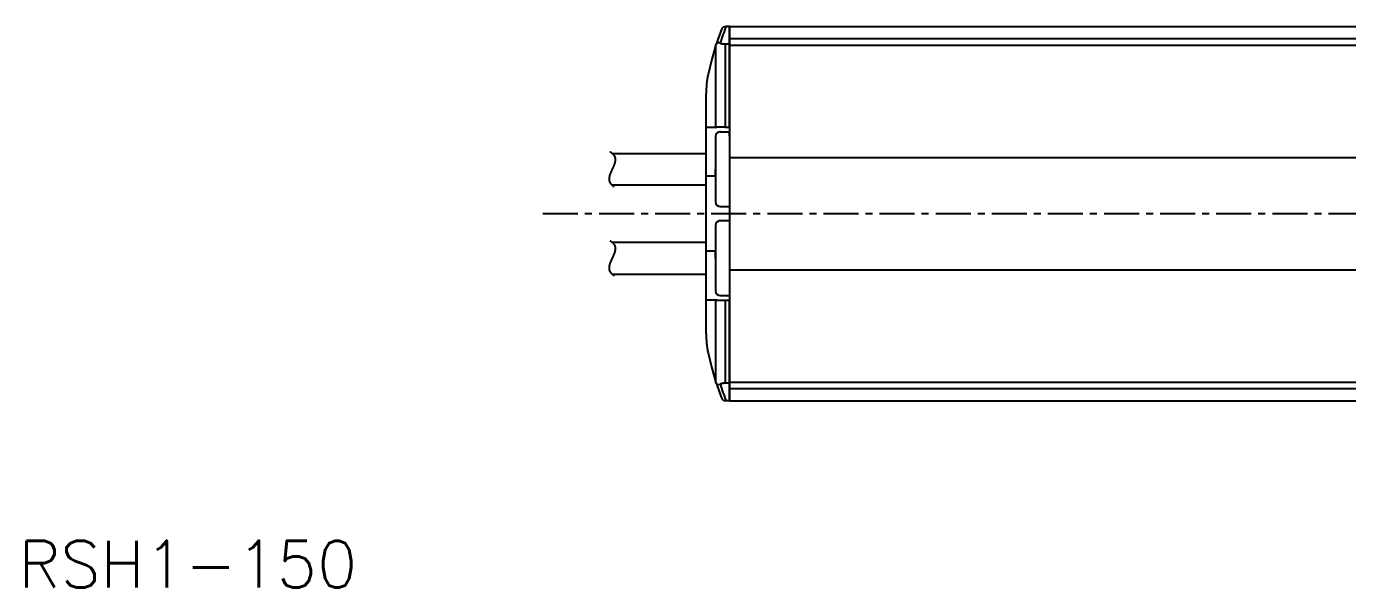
# Model space of a CAD drawing. Extents: x -211 to 403, y 109 to 503.
# Drawn here: x -187.9 to 94.6, y 109 to 228.9 of the extents above; entities that cross this region are included whole.
import ezdxf

# ---------------------------------------------------------------- set-up
doc = ezdxf.new("R2010")
doc.units = 0
doc.linetypes.add('CENTER', pattern=[12, 7.5, -1.5, 1.5, -1.5])
doc.linetypes.add('CONTINOUS', pattern=[0])
doc.layers.get('0').update_dxf_attribs({"linetype": 'CONTINUOUS'})
doc.layers.add('CENTER', color=1, linetype='CENTER')
doc.styles.get("Standard").update_dxf_attribs({"font": 'txt.shx', "height": 10})

msp = doc.modelspace()

# ---------------------------------------------------------------- linework, layer by layer
at = {"color": 7, "linetype": 'CONTINOUS'}
for p, q in [((-38.34, 228.86), (-38.29, 228.86)), ((-37.56, 228.86), (-38.29, 228.86)), ((-37.56, 228.86), (-37.56, 148.86)), ((-37.56, 228.86), (388.44, 228.86)), ((-37.56, 225.11), (-37.56, 228.86)), ((-37.56, 226.27), (388.44, 226.27)), ((-40.45, 224.95), (-40.41, 225.07)), ((-40.45, 207.36), (-40.45, 224.95)), ((-37.56, 225.11), (-38.5, 225.11)), ((-38.5, 225.11), (-38.5, 207.36)), ((-37.56, 207.36), (-37.56, 225.11)), ((-37.56, 224.86), (388.44, 224.86)), ((-42.56, 163.21), (-42.56, 214.52)), ((-42.56, 207.31), (-42.39, 207.36)), ((-42.39, 207.36), (-40.45, 207.36)), ((-40.56, 207.29), (-40.36, 207.36)), ((-38.5, 207.36), (-40.45, 207.36)), ((-39.56, 206.36), (-37.56, 206.36)), ((-38.5, 207.36), (-37.56, 207.36)), ((-37.56, 207.36), (-37.56, 206.38)), ((-37.56, 205.44), (-37.56, 206.38)), ((-37.56, 206.36), (-37.56, 190.36)), ((-40.56, 205.36), (-40.56, 191.36)), ((-37.56, 205.44), (-37.56, 204.92)), ((-62.64, 201.71), (-42.56, 201.71)), ((-37.56, 200.86), (388.44, 200.86)), ((-40.56, 196.86), (-40.56, 198.36)), ((-62.73, 195.01), (-42.56, 195.01)), ((-40.56, 196.86), (-42.56, 196.86)), ((-39.56, 190.36), (-37.56, 190.36)), ((-39.56, 187.36), (-37.56, 187.36)), ((-37.56, 187.36), (-37.56, 171.36)), ((-40.56, 186.36), (-40.56, 172.36)), ((-62.7, 182.76), (-42.56, 182.76)), ((-40.56, 180.86), (-42.56, 180.86)), ((-40.56, 179.36), (-40.56, 180.86)), ((-62.68, 175.96), (-42.56, 175.96)), ((-37.56, 176.86), (388.44, 176.86)), ((-37.56, 172.81), (-37.56, 172.29)), ((-42.39, 170.36), (-42.56, 170.42)), ((-40.45, 170.36), (-42.39, 170.36)), ((-40.36, 170.36), (-40.56, 170.44)), ((-40.45, 152.78), (-40.45, 170.36)), ((-40.45, 170.36), (-38.5, 170.36)), ((-39.56, 171.36), (-37.56, 171.36)), ((-38.5, 170.36), (-38.5, 152.62)), ((-38.5, 170.36), (-37.56, 170.36)), ((-37.56, 172.29), (-37.56, 171.35)), ((-37.56, 171.35), (-37.56, 170.36)), ((-37.56, 152.62), (-37.56, 170.36)), ((-40.41, 152.66), (-40.45, 152.78)), ((-37.56, 152.62), (-38.5, 152.62)), ((-37.56, 152.86), (388.44, 152.86)), ((-37.56, 148.86), (-37.56, 152.62)), ((-37.56, 151.46), (388.44, 151.46)), ((-38.29, 148.86), (-38.34, 148.86)), ((-37.56, 148.86), (-38.29, 148.86)), ((-37.56, 148.86), (388.44, 148.86))]:
    msp.add_line(p, q, dxfattribs=at)
for points in [[(-40.45, 224.95), (-41.36, 221.86), (-42.14, 218.59)], [(-39.57, 225.29), (-39.78, 225.34), (-40.08, 225.35), (-40.3, 225.24), (-40.41, 225.07)], [(-42.14, 159.14), (-41.36, 155.87), (-40.45, 152.78)], [(-40.41, 152.66), (-40.36, 152.56), (-40.21, 152.43), (-39.96, 152.37), (-39.57, 152.44)]]:
    msp.add_lwpolyline(points, dxfattribs=at)
for points in [[(-39.57, 225.29, 0), (-39.56, 225.29, 0), (-39.55, 225.28, 0), (-39.54, 225.28, 0), (-39.54, 225.28, 0), (-39.53, 225.28, 0), (-39.52, 225.27, 0), (-39.51, 225.27, 0), (-39.51, 225.27, 0), (-39.5, 225.27, 0), (-39.49, 225.26, 0), (-39.48, 225.26, 0), (-39.48, 225.26, 0), (-39.47, 225.26, 0), (-39.46, 225.25, 0), (-39.45, 225.25, 0), (-39.44, 225.25, 0), (-39.44, 225.25, 0), (-39.43, 225.24, 0), (-39.42, 225.24, 0), (-39.41, 225.24, 0), (-39.41, 225.24, 0), (-39.4, 225.23, 0), (-39.39, 225.23, 0), (-39.38, 225.23, 0), (-39.37, 225.23, 0), (-39.37, 225.22, 0), (-39.36, 225.22, 0), (-39.35, 225.22, 0), (-39.34, 225.22, 0), (-39.33, 225.22, 0), (-39.33, 225.22, 0), (-39.32, 225.21, 0), (-39.31, 225.21, 0), (-39.3, 225.21, 0), (-39.29, 225.21, 0), (-39.29, 225.21, 0), (-39.28, 225.2, 0), (-39.27, 225.2, 0), (-39.26, 225.2, 0), (-39.25, 225.2, 0), (-39.25, 225.19, 0), (-39.24, 225.19, 0), (-39.23, 225.19, 0), (-39.22, 225.19, 0), (-39.21, 225.19, 0), (-39.2, 225.19, 0), (-39.2, 225.18, 0), (-39.19, 225.18, 0), (-39.18, 225.18, 0), (-39.17, 225.18, 0), (-39.16, 225.18, 0), (-39.16, 225.18, 0), (-39.15, 225.17, 0), (-39.14, 225.17, 0), (-39.13, 225.17, 0), (-39.12, 225.17, 0), (-39.11, 225.17, 0), (-39.11, 225.17, 0), (-39.1, 225.16, 0), (-39.09, 225.16, 0), (-39.08, 225.16, 0), (-39.07, 225.16, 0), (-39.06, 225.16, 0), (-39.06, 225.16, 0), (-39.05, 225.16, 0), (-39.04, 225.15, 0), (-39.03, 225.15, 0), (-39.02, 225.15, 0), (-39.01, 225.15, 0), (-39, 225.15, 0), (-39, 225.15, 0), (-38.99, 225.15, 0), (-38.98, 225.15, 0), (-38.97, 225.14, 0), (-38.96, 225.14, 0), (-38.95, 225.14, 0), (-38.94, 225.14, 0), (-38.94, 225.14, 0), (-38.93, 225.14, 0), (-38.92, 225.14, 0), (-38.91, 225.14, 0), (-38.9, 225.13, 0), (-38.89, 225.13, 0), (-38.88, 225.13, 0), (-38.88, 225.13, 0), (-38.87, 225.13, 0), (-38.86, 225.13, 0), (-38.85, 225.13, 0), (-38.84, 225.13, 0), (-38.83, 225.13, 0), (-38.82, 225.13, 0), (-38.82, 225.13, 0), (-38.81, 225.13, 0), (-38.8, 225.12, 0), (-38.79, 225.12, 0), (-38.78, 225.12, 0), (-38.77, 225.12, 0), (-38.76, 225.12, 0), (-38.76, 225.12, 0), (-38.75, 225.12, 0), (-38.74, 225.12, 0), (-38.73, 225.12, 0), (-38.72, 225.12, 0), (-38.71, 225.12, 0), (-38.7, 225.12, 0), (-38.69, 225.12, 0), (-38.69, 225.12, 0), (-38.68, 225.12, 0), (-38.67, 225.12, 0), (-38.66, 225.12, 0), (-38.65, 225.12, 0), (-38.64, 225.12, 0), (-38.63, 225.11, 0), (-38.62, 225.11, 0), (-38.62, 225.11, 0), (-38.61, 225.11, 0), (-38.6, 225.11, 0), (-38.59, 225.11, 0), (-38.58, 225.11, 0), (-38.57, 225.11, 0), (-38.56, 225.11, 0), (-38.55, 225.11, 0), (-38.55, 225.11, 0), (-38.54, 225.11, 0), (-38.53, 225.11, 0), (-38.52, 225.11, 0), (-38.51, 225.11, 0), (-38.5, 225.11, 0)], [(-38.5, 152.62, 0), (-38.51, 152.62, 0), (-38.52, 152.62, 0), (-38.53, 152.62, 0), (-38.54, 152.62, 0), (-38.55, 152.62, 0), (-38.55, 152.62, 0), (-38.56, 152.62, 0), (-38.57, 152.62, 0), (-38.58, 152.62, 0), (-38.59, 152.62, 0), (-38.6, 152.62, 0), (-38.61, 152.62, 0), (-38.62, 152.62, 0), (-38.62, 152.62, 0), (-38.63, 152.62, 0), (-38.64, 152.62, 0), (-38.65, 152.61, 0), (-38.66, 152.61, 0), (-38.67, 152.61, 0), (-38.68, 152.61, 0), (-38.69, 152.61, 0), (-38.69, 152.61, 0), (-38.7, 152.61, 0), (-38.71, 152.61, 0), (-38.72, 152.61, 0), (-38.73, 152.61, 0), (-38.74, 152.61, 0), (-38.75, 152.61, 0), (-38.76, 152.61, 0), (-38.76, 152.61, 0), (-38.77, 152.61, 0), (-38.78, 152.61, 0), (-38.79, 152.6, 0), (-38.8, 152.6, 0), (-38.81, 152.6, 0), (-38.82, 152.6, 0), (-38.82, 152.6, 0), (-38.83, 152.6, 0), (-38.84, 152.6, 0), (-38.85, 152.6, 0), (-38.86, 152.6, 0), (-38.87, 152.6, 0), (-38.88, 152.6, 0), (-38.88, 152.6, 0), (-38.89, 152.59, 0), (-38.9, 152.59, 0), (-38.91, 152.59, 0), (-38.92, 152.59, 0), (-38.93, 152.59, 0), (-38.94, 152.59, 0), (-38.94, 152.59, 0), (-38.95, 152.59, 0), (-38.96, 152.59, 0), (-38.97, 152.59, 0), (-38.98, 152.58, 0), (-38.99, 152.58, 0), (-39, 152.58, 0), (-39, 152.58, 0), (-39.01, 152.58, 0), (-39.02, 152.58, 0), (-39.03, 152.58, 0), (-39.04, 152.57, 0), (-39.05, 152.57, 0), (-39.06, 152.57, 0), (-39.06, 152.57, 0), (-39.07, 152.57, 0), (-39.08, 152.57, 0), (-39.09, 152.57, 0), (-39.1, 152.56, 0), (-39.11, 152.56, 0), (-39.11, 152.56, 0), (-39.12, 152.56, 0), (-39.13, 152.56, 0), (-39.14, 152.56, 0), (-39.15, 152.56, 0), (-39.16, 152.55, 0), (-39.16, 152.55, 0), (-39.17, 152.55, 0), (-39.18, 152.55, 0), (-39.19, 152.55, 0), (-39.2, 152.54, 0), (-39.2, 152.54, 0), (-39.21, 152.54, 0), (-39.22, 152.54, 0), (-39.23, 152.54, 0), (-39.24, 152.54, 0), (-39.25, 152.53, 0), (-39.25, 152.53, 0), (-39.26, 152.53, 0), (-39.27, 152.53, 0), (-39.28, 152.53, 0), (-39.29, 152.53, 0), (-39.29, 152.52, 0), (-39.3, 152.52, 0), (-39.31, 152.52, 0), (-39.32, 152.52, 0), (-39.33, 152.51, 0), (-39.33, 152.51, 0), (-39.34, 152.51, 0), (-39.35, 152.51, 0), (-39.36, 152.51, 0), (-39.37, 152.5, 0), (-39.37, 152.5, 0), (-39.38, 152.5, 0), (-39.39, 152.5, 0), (-39.4, 152.5, 0), (-39.41, 152.49, 0), (-39.41, 152.49, 0), (-39.42, 152.49, 0), (-39.43, 152.49, 0), (-39.44, 152.48, 0), (-39.44, 152.48, 0), (-39.45, 152.48, 0), (-39.46, 152.48, 0), (-39.47, 152.47, 0), (-39.48, 152.47, 0), (-39.48, 152.47, 0), (-39.49, 152.47, 0), (-39.5, 152.46, 0), (-39.51, 152.46, 0), (-39.51, 152.46, 0), (-39.52, 152.46, 0), (-39.53, 152.45, 0), (-39.54, 152.45, 0), (-39.54, 152.45, 0), (-39.55, 152.45, 0), (-39.56, 152.44, 0), (-39.57, 152.44, 0)]]:
    msp.add_polyline3d(points, dxfattribs=at)
at = {"color": 7}
for points in [[(-62.26, 194.55, 0), (-62.29, 194.58, 0), (-62.32, 194.61, 0), (-62.35, 194.64, 0), (-62.39, 194.67, 0), (-62.42, 194.7, 0), (-62.45, 194.73, 0), (-62.48, 194.76, 0), (-62.52, 194.79, 0), (-62.55, 194.83, 0), (-62.58, 194.86, 0), (-62.61, 194.89, 0), (-62.64, 194.93, 0), (-62.67, 194.96, 0), (-62.71, 194.99, 0), (-62.74, 195.02, 0), (-62.77, 195.06, 0), (-62.79, 195.09, 0), (-62.82, 195.13, 0), (-62.85, 195.16, 0), (-62.88, 195.2, 0), (-62.91, 195.23, 0), (-62.93, 195.27, 0), (-62.96, 195.3, 0), (-62.98, 195.34, 0), (-63, 195.37, 0), (-63.03, 195.41, 0), (-63.05, 195.45, 0), (-63.07, 195.49, 0), (-63.09, 195.52, 0), (-63.11, 195.56, 0), (-63.13, 195.6, 0), (-63.14, 195.63, 0), (-63.16, 195.67, 0), (-63.17, 195.71, 0), (-63.19, 195.75, 0), (-63.2, 195.79, 0), (-63.21, 195.83, 0), (-63.22, 195.87, 0), (-63.23, 195.91, 0), (-63.24, 195.95, 0), (-63.24, 195.99, 0), (-63.25, 196.03, 0), (-63.25, 196.07, 0), (-63.26, 196.11, 0), (-63.26, 196.15, 0), (-63.26, 196.19, 0), (-63.26, 196.24, 0), (-63.26, 196.28, 0), (-63.26, 196.32, 0), (-63.26, 196.36, 0), (-63.26, 196.41, 0), (-63.25, 196.45, 0), (-63.25, 196.49, 0), (-63.24, 196.53, 0), (-63.24, 196.58, 0), (-63.23, 196.62, 0), (-63.22, 196.66, 0), (-63.21, 196.71, 0), (-63.2, 196.75, 0), (-63.19, 196.79, 0), (-63.18, 196.84, 0), (-63.17, 196.88, 0), (-63.16, 196.93, 0), (-63.15, 196.97, 0), (-63.14, 197.01, 0), (-63.12, 197.06, 0), (-63.11, 197.1, 0), (-63.1, 197.15, 0), (-63.08, 197.19, 0), (-63.07, 197.24, 0), (-63.05, 197.28, 0), (-63.03, 197.33, 0), (-63.02, 197.38, 0), (-63, 197.42, 0), (-62.98, 197.47, 0), (-62.96, 197.51, 0), (-62.95, 197.56, 0), (-62.93, 197.6, 0), (-62.91, 197.65, 0), (-62.89, 197.69, 0), (-62.87, 197.74, 0), (-62.85, 197.79, 0), (-62.83, 197.83, 0), (-62.81, 197.88, 0), (-62.79, 197.93, 0), (-62.77, 197.97, 0), (-62.75, 198.02, 0), (-62.73, 198.06, 0), (-62.71, 198.11, 0), (-62.69, 198.16, 0), (-62.66, 198.2, 0), (-62.64, 198.25, 0), (-62.62, 198.29, 0), (-62.6, 198.34, 0), (-62.58, 198.39, 0), (-62.56, 198.43, 0), (-62.54, 198.48, 0), (-62.52, 198.52, 0), (-62.5, 198.57, 0), (-62.47, 198.62, 0), (-62.45, 198.66, 0), (-62.43, 198.71, 0), (-62.41, 198.75, 0), (-62.39, 198.8, 0), (-62.37, 198.84, 0), (-62.35, 198.89, 0), (-62.33, 198.94, 0), (-62.31, 198.98, 0), (-62.29, 199.03, 0), (-62.27, 199.07, 0), (-62.26, 199.12, 0), (-62.24, 199.16, 0), (-62.22, 199.21, 0), (-62.2, 199.25, 0), (-62.18, 199.3, 0), (-62.17, 199.34, 0), (-62.15, 199.39, 0), (-62.13, 199.43, 0), (-62.12, 199.48, 0), (-62.1, 199.52, 0), (-62.09, 199.56, 0), (-62.07, 199.61, 0), (-62.06, 199.65, 0), (-62.05, 199.69, 0), (-62.04, 199.74, 0), (-62.02, 199.78, 0), (-62.01, 199.82, 0), (-62, 199.87, 0), (-61.99, 199.91, 0), (-61.98, 199.95, 0), (-61.97, 200, 0), (-61.97, 200.04, 0), (-61.96, 200.08, 0), (-61.95, 200.12, 0), (-61.95, 200.16, 0), (-61.94, 200.21, 0), (-61.94, 200.25, 0), (-61.93, 200.29, 0), (-61.93, 200.33, 0), (-61.93, 200.37, 0), (-61.93, 200.41, 0), (-61.93, 200.45, 0), (-61.93, 200.49, 0), (-61.93, 200.53, 0), (-61.94, 200.57, 0), (-61.94, 200.61, 0), (-61.94, 200.65, 0), (-61.95, 200.69, 0), (-61.96, 200.72, 0), (-61.97, 200.76, 0), (-61.98, 200.8, 0), (-61.99, 200.84, 0), (-62, 200.88, 0), (-62.01, 200.91, 0), (-62.02, 200.95, 0), (-62.04, 200.99, 0), (-62.05, 201.02, 0), (-62.07, 201.06, 0), (-62.09, 201.09, 0), (-62.11, 201.13, 0), (-62.13, 201.16, 0), (-62.15, 201.2, 0), (-62.18, 201.23, 0), (-62.2, 201.26, 0), (-62.23, 201.3, 0), (-62.25, 201.33, 0), (-62.28, 201.37, 0), (-62.31, 201.4, 0), (-62.34, 201.43, 0), (-62.37, 201.46, 0), (-62.4, 201.49, 0), (-62.43, 201.53, 0), (-62.46, 201.56, 0), (-62.49, 201.59, 0), (-62.53, 201.62, 0), (-62.56, 201.65, 0), (-62.59, 201.68, 0), (-62.63, 201.71, 0), (-62.66, 201.74, 0), (-62.7, 201.76, 0), (-62.74, 201.79, 0), (-62.77, 201.82, 0), (-62.81, 201.85, 0), (-62.84, 201.88, 0), (-62.88, 201.9, 0), (-62.92, 201.93, 0), (-62.95, 201.96, 0), (-62.99, 201.98, 0), (-63.03, 202.01, 0), (-63.06, 202.03, 0), (-63.1, 202.06, 0)], [(-62.26, 175.55, 0), (-62.29, 175.58, 0), (-62.32, 175.61, 0), (-62.35, 175.64, 0), (-62.39, 175.67, 0), (-62.42, 175.7, 0), (-62.45, 175.73, 0), (-62.48, 175.76, 0), (-62.52, 175.79, 0), (-62.55, 175.83, 0), (-62.58, 175.86, 0), (-62.61, 175.89, 0), (-62.64, 175.93, 0), (-62.67, 175.96, 0), (-62.71, 175.99, 0), (-62.74, 176.02, 0), (-62.77, 176.06, 0), (-62.79, 176.09, 0), (-62.82, 176.13, 0), (-62.85, 176.16, 0), (-62.88, 176.2, 0), (-62.91, 176.23, 0), (-62.93, 176.27, 0), (-62.96, 176.3, 0), (-62.98, 176.34, 0), (-63, 176.37, 0), (-63.03, 176.41, 0), (-63.05, 176.45, 0), (-63.07, 176.49, 0), (-63.09, 176.52, 0), (-63.11, 176.56, 0), (-63.13, 176.6, 0), (-63.14, 176.63, 0), (-63.16, 176.67, 0), (-63.17, 176.71, 0), (-63.19, 176.75, 0), (-63.2, 176.79, 0), (-63.21, 176.83, 0), (-63.22, 176.87, 0), (-63.23, 176.91, 0), (-63.24, 176.95, 0), (-63.24, 176.99, 0), (-63.25, 177.03, 0), (-63.25, 177.07, 0), (-63.26, 177.11, 0), (-63.26, 177.15, 0), (-63.26, 177.19, 0), (-63.26, 177.24, 0), (-63.26, 177.28, 0), (-63.26, 177.32, 0), (-63.26, 177.36, 0), (-63.26, 177.41, 0), (-63.25, 177.45, 0), (-63.25, 177.49, 0), (-63.24, 177.53, 0), (-63.24, 177.58, 0), (-63.23, 177.62, 0), (-63.22, 177.66, 0), (-63.21, 177.71, 0), (-63.2, 177.75, 0), (-63.19, 177.79, 0), (-63.18, 177.84, 0), (-63.17, 177.88, 0), (-63.16, 177.93, 0), (-63.15, 177.97, 0), (-63.14, 178.01, 0), (-63.12, 178.06, 0), (-63.11, 178.1, 0), (-63.1, 178.15, 0), (-63.08, 178.19, 0), (-63.07, 178.24, 0), (-63.05, 178.28, 0), (-63.03, 178.33, 0), (-63.02, 178.38, 0), (-63, 178.42, 0), (-62.98, 178.47, 0), (-62.96, 178.51, 0), (-62.95, 178.56, 0), (-62.93, 178.6, 0), (-62.91, 178.65, 0), (-62.89, 178.69, 0), (-62.87, 178.74, 0), (-62.85, 178.79, 0), (-62.83, 178.83, 0), (-62.81, 178.88, 0), (-62.79, 178.93, 0), (-62.77, 178.97, 0), (-62.75, 179.02, 0), (-62.73, 179.06, 0), (-62.71, 179.11, 0), (-62.69, 179.16, 0), (-62.66, 179.2, 0), (-62.64, 179.25, 0), (-62.62, 179.29, 0), (-62.6, 179.34, 0), (-62.58, 179.39, 0), (-62.56, 179.43, 0), (-62.54, 179.48, 0), (-62.52, 179.52, 0), (-62.5, 179.57, 0), (-62.47, 179.62, 0), (-62.45, 179.66, 0), (-62.43, 179.71, 0), (-62.41, 179.75, 0), (-62.39, 179.8, 0), (-62.37, 179.84, 0), (-62.35, 179.89, 0), (-62.33, 179.94, 0), (-62.31, 179.98, 0), (-62.29, 180.03, 0), (-62.27, 180.07, 0), (-62.26, 180.12, 0), (-62.24, 180.16, 0), (-62.22, 180.21, 0), (-62.2, 180.25, 0), (-62.18, 180.3, 0), (-62.17, 180.34, 0), (-62.15, 180.39, 0), (-62.13, 180.43, 0), (-62.12, 180.48, 0), (-62.1, 180.52, 0), (-62.09, 180.56, 0), (-62.07, 180.61, 0), (-62.06, 180.65, 0), (-62.05, 180.69, 0), (-62.04, 180.74, 0), (-62.02, 180.78, 0), (-62.01, 180.82, 0), (-62, 180.87, 0), (-61.99, 180.91, 0), (-61.98, 180.95, 0), (-61.97, 181, 0), (-61.97, 181.04, 0), (-61.96, 181.08, 0), (-61.95, 181.12, 0), (-61.95, 181.16, 0), (-61.94, 181.21, 0), (-61.94, 181.25, 0), (-61.93, 181.29, 0), (-61.93, 181.33, 0), (-61.93, 181.37, 0), (-61.93, 181.41, 0), (-61.93, 181.45, 0), (-61.93, 181.49, 0), (-61.93, 181.53, 0), (-61.94, 181.57, 0), (-61.94, 181.61, 0), (-61.94, 181.65, 0), (-61.95, 181.69, 0), (-61.96, 181.72, 0), (-61.97, 181.76, 0), (-61.98, 181.8, 0), (-61.99, 181.84, 0), (-62, 181.88, 0), (-62.01, 181.91, 0), (-62.02, 181.95, 0), (-62.04, 181.99, 0), (-62.05, 182.02, 0), (-62.07, 182.06, 0), (-62.09, 182.09, 0), (-62.11, 182.13, 0), (-62.13, 182.16, 0), (-62.15, 182.2, 0), (-62.18, 182.23, 0), (-62.2, 182.26, 0), (-62.23, 182.3, 0), (-62.25, 182.33, 0), (-62.28, 182.37, 0), (-62.31, 182.4, 0), (-62.34, 182.43, 0), (-62.37, 182.46, 0), (-62.4, 182.49, 0), (-62.43, 182.53, 0), (-62.46, 182.56, 0), (-62.49, 182.59, 0), (-62.53, 182.62, 0), (-62.56, 182.65, 0), (-62.59, 182.68, 0), (-62.63, 182.71, 0), (-62.66, 182.74, 0), (-62.7, 182.76, 0), (-62.74, 182.79, 0), (-62.77, 182.82, 0), (-62.81, 182.85, 0), (-62.84, 182.88, 0), (-62.88, 182.9, 0), (-62.92, 182.93, 0), (-62.95, 182.96, 0), (-62.99, 182.98, 0), (-63.03, 183.01, 0), (-63.06, 183.03, 0), (-63.1, 183.06, 0)]]:
    msp.add_polyline3d(points, dxfattribs=at)
at = {"color": 7, "linetype": 'CONTINOUS'}
for centre, radius, start, end in [((16.6, 207.23), 59, 158.4891, 162.1774), ((-38.34, 227.86), 1, 90, 158.6289), ((16.6, 206.36), 60, 158.6289, 161.8332), ((-22.56, 214.52), 20, 168.2428, 180), ((-39.56, 205.36), 1, 90, 180), ((-39.56, 191.36), 1, 180, 270), ((-39.56, 186.36), 1, 90, 180), ((-39.56, 172.36), 1, 180, 270), ((-22.56, 163.21), 20, 180, 191.7572), ((16.6, 171.36), 60, 198.1668, 201.3711), ((16.6, 170.5), 59, 197.8226, 201.5109), ((-38.34, 149.86), 1, 201.3711, 270)]:
    msp.add_arc(centre, radius, start, end, dxfattribs=at)
at = {"layer": 'CENTER', "color": 1, "linetype": 'CENTER'}
msp.add_line((-77.47, 188.86), (399.67, 188.86), dxfattribs=at)

# ---------------------------------------------------------------- texts
at = {"color": 7, "linetype": 'CONTINOUS'}
msp.add_text('RSH1-150', height=10, dxfattribs=at).set_placement((-189.64, 108.95))

doc.saveas('drawing.dxf')
